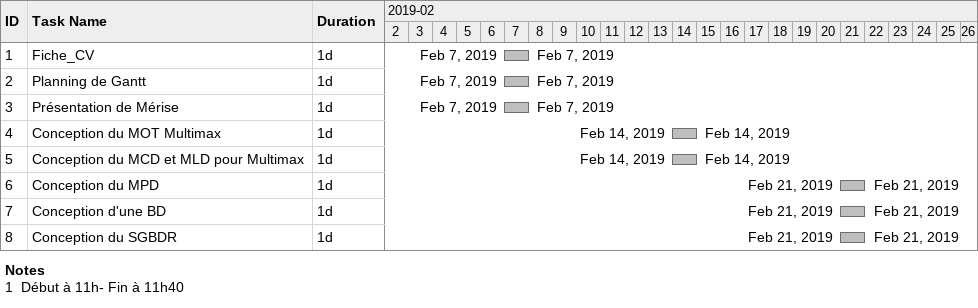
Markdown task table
| ID | Task | Duration | Start | Finish |
|---|---|---|---|---|
| 1 | Fiche_CV | 1d | 2019-02-07 | 2019-02-07 |
| 2 | Planning de Gantt | 1d | 2019-02-07 | 2019-02-07 |
| 3 | Présentation de Mérise | 1d | 2019-02-07 | 2019-02-07 |
| 4 | Conception du MOT Multimax | 1d | 2019-02-14 | 2019-02-14 |
| 5 | Conception du MCD et MLD pour Multimax | 1d | 2019-02-14 | 2019-02-14 |
| 6 | Conception du MPD | 1d | 2019-02-21 | 2019-02-21 |
| 7 | Conception d'une BD | 1d | 2019-02-21 | 2019-02-21 |
| 8 | Conception du SGBDR | 1d | 2019-02-21 | 2019-02-21 |

Notes
- 1: Début à 11h- Fin à 11h40
